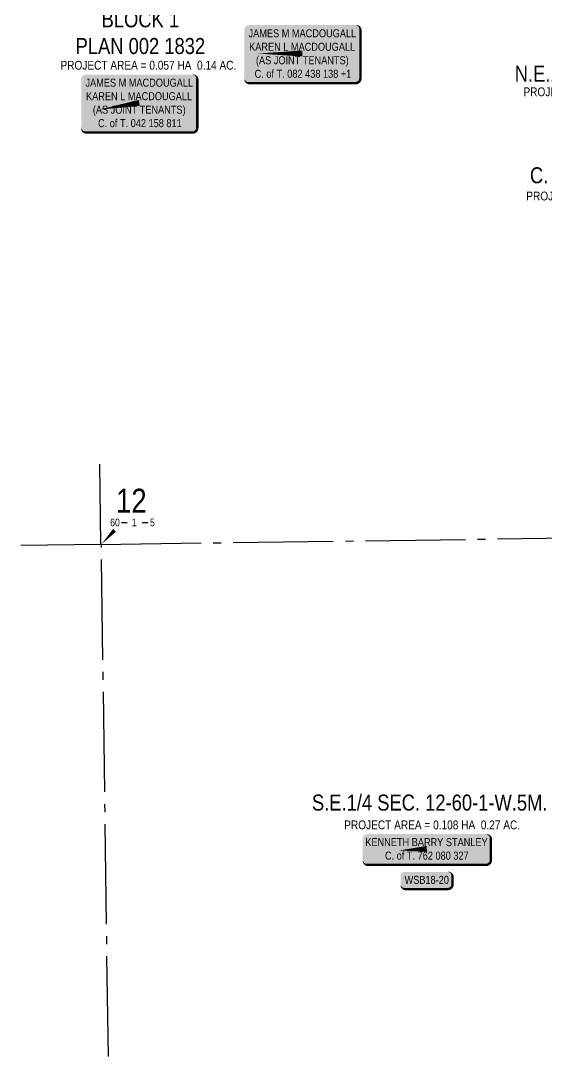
# Model space of a CAD drawing. Extents: x 57693 to 70573, y 5994359 to 6008381.
# Drawn here: x 64207 to 64862, y 6000287 to 6001586 of the extents above; entities that cross this region are included whole.
import ezdxf
from ezdxf.enums import TextEntityAlignment as Align

# ---------------------------------------------------------------- set-up
doc = ezdxf.new("R2010")
doc.units = 0
doc.header["$LTSCALE"] = 5
doc.linetypes.add('foc-QUARTERLINE', pattern=[33, 25, -3, 2, -3])
for name, color, linetype in [('10', 1, 'Continuous'), ('9', 3, 'Continuous'), ('AS-OWNER', 7, 'Continuous'), ('C-SYMBOL', 7, 'Continuous'), ('L-AREAREQUIRED', 7, 'Continuous'), ('L-QSEC', 8, 'foc-QUARTERLINE'), ('L-SECLBL', 7, 'Continuous'), ('P-APEX RECON-LINE LIST', 240, 'Continuous')]:
    doc.layers.add(name, color=color, linetype=linetype)
doc.styles.add('100L', font='ARIALN.TTF', dxfattribs={"height": 11})
doc.styles.add('175L', font='ARIALN.TTF', dxfattribs={"height": 10})
doc.styles.add('80', font='ARIALN.TTF', dxfattribs={"height": 10})
doc.styles.add('80L', font='ARIALN.TTF', dxfattribs={"height": 10})
doc.styles.add('SIMPLEX', font='ARIALN.TTF')

# ---------------------------------------------------------------- blocks, each defined once
blk = doc.blocks.new('L-SECLBL')
at = {"layer": '9', "color": 7}
for p, q in [((-5.1, -27.8), (-12.3, -27.8)), ((20.7, -27.8), (13.5, -27.8))]:
    blk.add_line(p, q, dxfattribs=at)
at = {"layer": '10', "color": 2, "style": 'SIMPLEX'}
blk.add_attdef('SEC', text='', height=30, dxfattribs=at).set_placement((0, 0), align=Align.MIDDLE)
at = {"layer": '10', "color": 5, "style": '80L'}
blk.add_attdef('TWP', text='', height=9.5, dxfattribs=at).set_placement((-14.4, -27.4), align=Align.MIDDLE_RIGHT)
blk.add_attdef('RGE', text='', height=9.5, dxfattribs=at).set_placement((3.6, -27.4), align=Align.MIDDLE_CENTER)
blk.add_attdef('MER', text='', height=9.5, dxfattribs=at).set_placement((23.2, -27.4), align=Align.MIDDLE_LEFT)
blk = doc.blocks.new('*U469')
h = blk.add_hatch(color=59)
edge = h.paths.add_edge_path()
edge.add_line((-66.5, -37), (66.5, -37))
edge.add_arc((66.5, -31), 6, 270, 360)
edge.add_line((72.5, -31), (72.5, 29.5))
edge.add_arc((66.5, 29.5), 6, 0, 90)
edge.add_line((66.5, 35.5), (-66.5, 35.5))
edge.add_arc((-66.5, 29.5), 6, 90, 180)
edge.add_line((-72.5, 29.5), (-72.5, -31))
edge.add_arc((-66.5, -31), 6, 180, 270)
at = {"color": 1, "flags": 128}
blk.add_lwpolyline([(-66.5, -37, 3, 3, 0), (66.5, -37, 3, 3, 0.414214), (72.5, -31, 3, 3, 0), (72.5, 29.5, 3, 0, 0.414214), (66.5, 35.5, 0, 0, 0), (-66.5, 35.5, 0, 0, 0.414214), (-72.5, 29.5, 0, 0, 0), (-72.5, -31, 0, 3, 0.414214)], format="xyseb", close=True, dxfattribs=at)
blk.add_lwpolyline([(-55.3, 0, 0, 7.5, 0), (0, 0, 0, 0, 0)], format="xyseb", dxfattribs=at)
at = {"color": 1, "style": '80'}
blk.add_attdef('ENTER_TEXT_001', (-36, -5), '', height=10, dxfattribs=at)
blk = doc.blocks.new('*U470')
h = blk.add_hatch(color=59)
edge = h.paths.add_edge_path()
edge.add_line((-66.5, -37), (66.5, -37))
edge.add_arc((66.5, -31), 6, 270, 360)
edge.add_line((72.5, -31), (72.5, 29.5))
edge.add_arc((66.5, 29.5), 6, 0, 90)
edge.add_line((66.5, 35.5), (-66.5, 35.5))
edge.add_arc((-66.5, 29.5), 6, 90, 180)
edge.add_line((-72.5, 29.5), (-72.5, -31))
edge.add_arc((-66.5, -31), 6, 180, 270)
at = {"color": 1, "flags": 128}
blk.add_lwpolyline([(-66.5, -37, 3, 3, 0), (66.5, -37, 3, 3, 0.414214), (72.5, -31, 3, 3, 0), (72.5, 29.5, 3, 0, 0.414214), (66.5, 35.5, 0, 0, 0), (-66.5, 35.5, 0, 0, 0.414214), (-72.5, 29.5, 0, 0, 0), (-72.5, -31, 0, 3, 0.414214)], format="xyseb", close=True, dxfattribs=at)
blk.add_lwpolyline([(-49.9, -8.3, 0, 7.5, 0), (0, 0, 0, 0, 0)], format="xyseb", dxfattribs=at)
at = {"color": 1, "style": '80'}
blk.add_attdef('ENTER_TEXT_001', (-36, -5), '', height=10, dxfattribs=at)
blk = doc.blocks.new('*U452')
h = blk.add_hatch(color=59)
edge = h.paths.add_edge_path()
edge.add_line((-74, -20), (74, -20))
edge.add_arc((74, -14), 6, 270, 360)
edge.add_line((80, -14), (80, 12.5))
edge.add_arc((74, 12.5), 6, 0, 90)
edge.add_line((74, 18.5), (-74, 18.5))
edge.add_arc((-74, 12.5), 6, 90, 180)
edge.add_line((-80, 12.5), (-80, -14))
edge.add_arc((-74, -14), 6, 180, 270)
at = {"color": 1, "flags": 128}
blk.add_lwpolyline([(-74, -20, 3, 3, 0), (74, -20, 3, 3, 0.414214), (80, -14, 3, 3, 0), (80, 12.5, 3, 0, 0.414214), (74, 18.5, 0, 0, 0), (-74, 18.5, 0, 0, 0.414214), (-80, 12.5, 0, 0, 0), (-80, -14, 0, 3, 0.414214)], format="xyseb", close=True, dxfattribs=at)
blk.add_lwpolyline([(-34.7, -2, 0, 7.5, 0), (0, 0, 0, 0, 0)], format="xyseb", dxfattribs=at)
at = {"color": 1, "style": '80'}
blk.add_attdef('ENTER_TEXT_001', (-36, -5), '', height=10, dxfattribs=at)
blk = doc.blocks.new('*U428')
at = {"true_color": 0xffffa8}
h = blk.add_hatch(color=51, dxfattribs=at)
edge = h.paths.add_edge_path()
edge.add_line((-26.5, -11.5), (26.5, -11.5))
edge.add_arc((26.5, -5.5), 6, 270, 360)
edge.add_line((32.5, -5.5), (32.5, 4))
edge.add_arc((26.5, 4), 6, 0, 90)
edge.add_line((26.5, 10), (-26.5, 10))
edge.add_arc((-26.5, 4), 6, 90, 180)
edge.add_line((-32.5, 4), (-32.5, -5.5))
edge.add_arc((-26.5, -5.5), 6, 180, 270)
at = {"color": 240, "flags": 128}
blk.add_lwpolyline([(-26.5, -11.5, 3, 3, 0), (26.5, -11.5, 3, 3, 0.414214), (32.5, -5.5, 3, 3, 0), (32.5, 4, 3, 0, 0.414214), (26.5, 10, 0, 0, 0), (-26.5, 10, 0, 0, 0.414214), (-32.5, 4, 0, 0, 0), (-32.5, -5.5, 0, 3, 0.414214)], format="xyseb", close=True, dxfattribs=at)
for points in [[(-24.7, -8.4, 0, 10, 0), (0, 0, 5, 5, 0)], [(21, -6.9, 0, 10, 0), (0, 0, 5, 5, 0)]]:
    blk.add_lwpolyline(points, format="xyseb", dxfattribs=at)
at = {"color": 4, "style": '80'}
blk.add_attdef('OTHER_001', (-14.7, -5), '', height=10, dxfattribs=at)

msp = doc.modelspace()

# ---------------------------------------------------------------- linework, layer by layer
at = {"layer": 'L-QSEC', "flags": 128}
for points in [[(64306.948, 6000932.309), (64305.533, 6001032.224)], [(64306.948, 6000932.309), (64207.032, 6000930.937)], [(64306.948, 6000932.309), (65113.162, 6000943.267)], [(64318.467, 6000128.287), (64307.552, 6000932.348)]]:
    msp.add_lwpolyline(points, dxfattribs=at)
at = {"layer": 'L-SECLBL', "flags": 128}
msp.add_lwpolyline([(64307.552, 6000932.348, 0, 4.996, 0), (64323.877, 6000949.759, 4.996, 4.996, 0)], format="xyseb", dxfattribs=at)

# ---------------------------------------------------------------- block references
at = {"layer": 'AS-OWNER'}
ref = msp.add_blockref('*U469', (64558.241, 6001544.87), dxfattribs=dict(at, xscale=0.999252397, yscale=0.999252397, zscale=0.999252397, rotation=359.9999884413987))
ref.add_attrib('ENTER_TEXT_001', 'JAMES M MACDOUGALL', (64491.201, 6001565.117), dxfattribs={"layer": '0', "color": 1, "height": 9.99252, "rotation": 359.999988, "style": '80'})
ref.add_attrib('ENTER_TEXT_002', 'KAREN L MACDOUGALL', (64491.886, 6001548.286), dxfattribs={"layer": '0', "color": 1, "height": 9.99252, "rotation": 359.999988, "style": '80'})
ref.add_attrib('ENTER_TEXT_003', '(AS JOINT TENANTS)', (64500.375, 6001531.454), dxfattribs={"layer": '0', "color": 1, "height": 9.99252, "rotation": 359.999988, "style": '80'})
ref.add_attrib('ENTER_TEXT_004', 'C. of T. 082 438 138 +1', (64498.719, 6001514.623), dxfattribs={"layer": '0', "color": 1, "height": 9.99252, "rotation": 359.999988, "style": '80'})
ref = msp.add_blockref('*U470', (64354.78, 6001483.206), dxfattribs=dict(at, xscale=0.999252397, yscale=0.999252397, zscale=0.999252397, rotation=359.9999884413987))
ref.add_attrib('ENTER_TEXT_001', 'JAMES M MACDOUGALL', (64287.739, 6001503.453), dxfattribs={"layer": '0', "color": 1, "height": 9.99252, "rotation": 359.999988, "style": '80'})
ref.add_attrib('ENTER_TEXT_002', 'KAREN L MACDOUGALL', (64288.424, 6001486.622), dxfattribs={"layer": '0', "color": 1, "height": 9.99252, "rotation": 359.999988, "style": '80'})
ref.add_attrib('ENTER_TEXT_003', '(AS JOINT TENANTS)', (64296.914, 6001469.79), dxfattribs={"layer": '0', "color": 1, "height": 9.99252, "rotation": 359.999988, "style": '80'})
ref.add_attrib('ENTER_TEXT_004', 'C. of T. 042 158 811', (64303.375, 6001452.959), dxfattribs={"layer": '0', "color": 1, "height": 9.99252, "rotation": 359.999988, "style": '80'})
ref = msp.add_blockref('*U452', (64713.566, 6000552.269), dxfattribs=dict(at, xscale=0.999252397, yscale=0.999252397, zscale=0.999252397, rotation=359.9999884413987))
ref.add_attrib('ENTER_TEXT_001', 'KENNETH BARRY STANLEY', (64636.874, 6000555.685), dxfattribs={"layer": '0', "color": 1, "height": 9.99252, "rotation": 359.999988, "style": '80'})
ref.add_attrib('ENTER_TEXT_002', 'C. of T. 762 080 327', (64661.375, 6000538.854), dxfattribs={"layer": '0', "color": 1, "height": 9.99252, "rotation": 359.999988, "style": '80'})
at = {"layer": 'L-SECLBL', "xscale": 0.999252397, "yscale": 0.999252397, "zscale": 0.999252397}
msp.add_blockref('L-SECLBL', (64344.966, 6000986.988), dxfattribs=at).add_auto_attribs({'SEC': '12', 'TWP': '60', 'RGE': '1', 'MER': '5'})
at = {"layer": 'P-APEX RECON-LINE LIST'}
ref = msp.add_blockref('*U428', (64713.277, 6000513.609), dxfattribs=dict(at, xscale=0.999252397, yscale=0.999252397, zscale=0.999252397, rotation=359.9999884413987))
ref.add_attrib('OTHER_001', 'WSB18-20', (64685.808, 6000508.61), dxfattribs={"layer": '0', "color": 4, "height": 9.9925, "rotation": 359.999988, "style": '80'})

# ---------------------------------------------------------------- texts
at = {"layer": 'C-SYMBOL', "color": 3, "style": '175L'}
for s, p in [('C. of T. 802 098 820', (64946.57, 6001376.947)), ('S.E.1/4 SEC. 12-60-1-W.5M.', (64717.182, 6000594.062))]:
    msp.add_text(s, height=19.98505, rotation=359.999988, dxfattribs=at).set_placement(p, align=Align.BOTTOM_CENTER)
at = {"layer": 'C-SYMBOL', "color": 3, "insert": (64356.17, 6001630.87), "char_height": 19.98505, "width": 160.63916, "attachment_point": 2, "rotation": 359.999988, "style": '175L', "bg_fill": 2}
msp.add_mtext('LOT 1\\PBLOCK 1\\PPLAN 002 1832', dxfattribs=at)
at = {"layer": 'C-SYMBOL', "color": 3, "insert": (64944.126, 6001536.223), "char_height": 19.98505, "attachment_point": 5, "rotation": 359.999988, "style": '175L'}
msp.add_mtext_dynamic_manual_height_columns('FRACTIONAL \\PN.E.1/4 SEC. 8-60-27-4', width=241.01855, gutter_width=47.46, heights=[0], dxfattribs=at)
at = {"layer": 'L-AREAREQUIRED', "color": 5, "style": '100L'}
for s, p in [('PROJECT AREA = 0.617 HA  1.52 AC.', (64943.803, 6001488.275)), ('PROJECT AREA = 0.203 HA  0.50 AC.', (64947.37, 6001358.25)), ('PROJECT AREA = 0.108 HA  0.27 AC.', (64720.23, 6000573.387))]:
    msp.add_text(s, height=10.99178, rotation=359.999988, dxfattribs=at).set_placement(p, align=Align.BOTTOM_CENTER)

# ---------------------------------------------------------------- next in the draw order: texts
msp.add_text('PROJECT AREA = 0.057 HA  0.14 AC.', height=10.99178, rotation=359.999988, dxfattribs=at).set_placement((64366.18, 6001521.435), align=Align.BOTTOM_CENTER)

doc.saveas('drawing.dxf')
